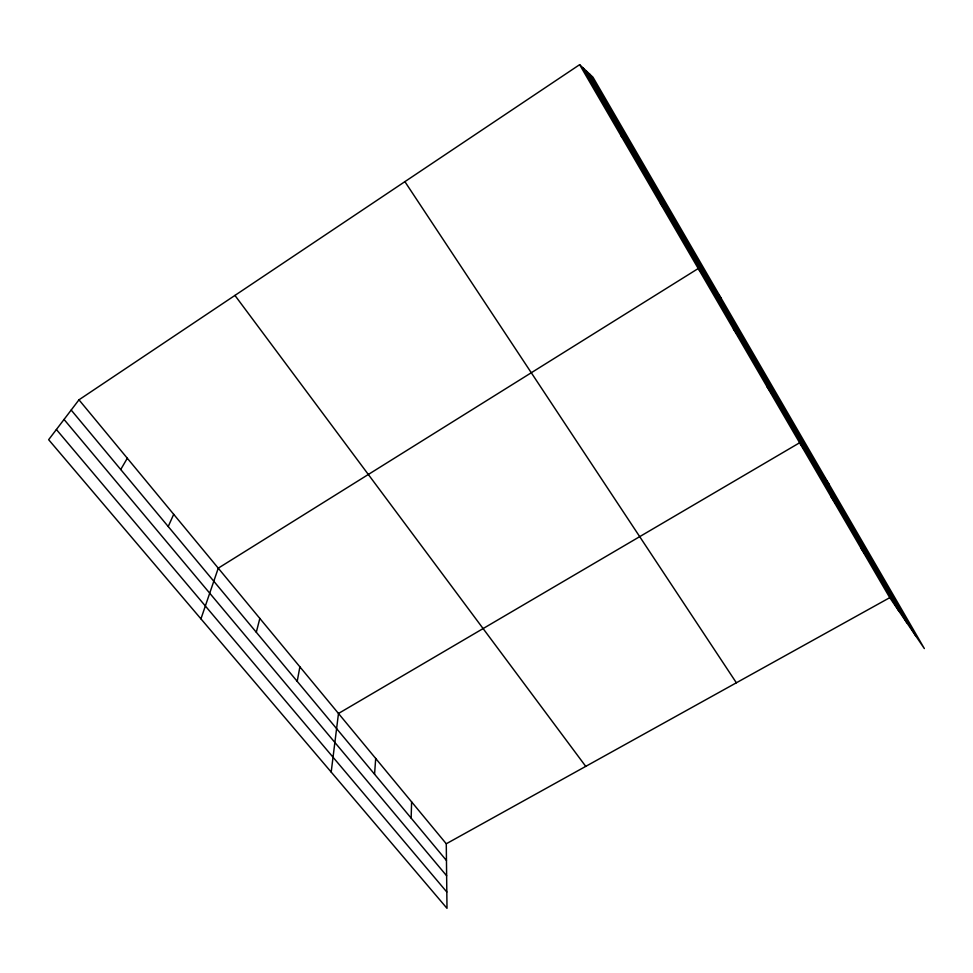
<?xml version="1.0" encoding="UTF-8"?>
<svg xmlns="http://www.w3.org/2000/svg" width="973" height="973" viewBox="0 0 973 973"><rect width="100%" height="100%" fill="white"/><g stroke="black" fill="none" stroke-linecap="round" stroke-linejoin="round"><path stroke-width="1.46" d="M411.153 818.111L411.603 801.861M374.556 774.192L375.7 758.454M331.185 772.076L338.482 713.477L799.624 442.764L829.105 484.335M297.203 681.355L299.891 666.833M256.3 632.255L259.84 618.427M200.949 618.864L218.256 568.171L698.237 268.524L720.932 297.835M168.22 526.527L173.705 514.316M120.725 469.521L127.305 458.247M78.971 399.818L48.65 439.699L446.996 908.32L446.279 843.773L78.971 399.818L579.628 64.68L592.983 77.208L924.35 648.565L889.76 597.665L579.628 64.68M446.279 843.773L889.76 597.665M620.932 135.673L625.225 140.44M56.385 429.519L446.814 892.01M64.048 419.448L446.631 875.761M71.187 410.059L446.461 860.509M660.436 203.552L665.52 209.767M733.411 328.971L739.869 337.643M234.943 295.415L585.746 766.371M767.174 387.011L774.228 396.741M830.82 496.388L838.908 507.967M860.85 547.981L869.375 560.375M404.89 181.647L736.366 682.791M589.553 73.997L915.569 635.649M586.172 70.822L906.86 622.829M583.034 67.879L898.699 610.813"/></g></svg>
